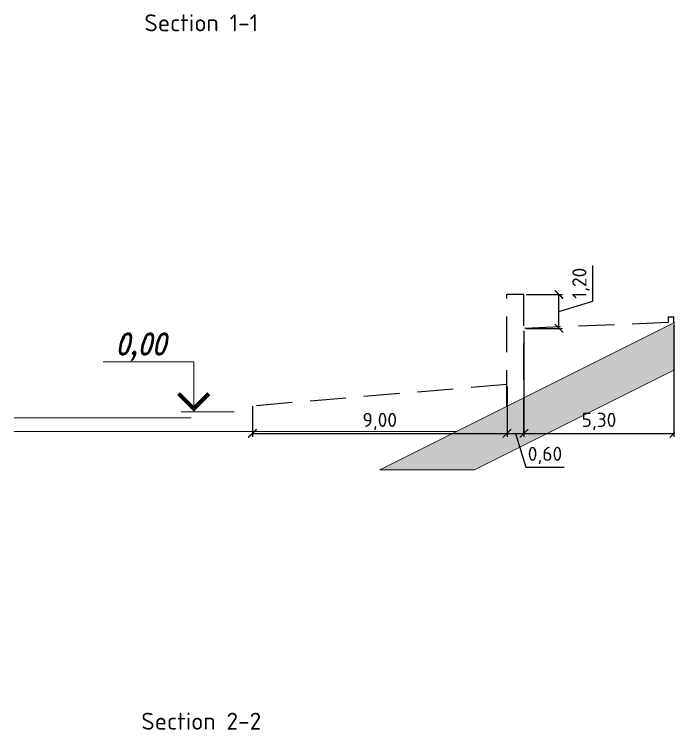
# Model space of a CAD drawing. Header units: millimetres. Extents: x 3633 to 4629, y 3430 to 3787.
# Drawn here: x 3672.2 to 3787.9, y 3641.4 to 3767.9 of the extents above; entities that cross this region are included whole.
import ezdxf

# ---------------------------------------------------------------- set-up
doc = ezdxf.new("R2010")
doc.units = ezdxf.units.MM
doc.linetypes.add('DASHED', pattern=[19.05, 12.7, -6.35])
doc.linetypes.add('HIDDEN', pattern=[9.525, 6.35, -3.175])
for name, color, linetype, lineweight in [('tx1', 179, 'Continuous', 25), ('tx2', 179, 'Continuous', 25), ('tx3', 179, 'Continuous', 9)]:
    doc.layers.add(name, color=color, linetype=linetype, lineweight=lineweight)
doc.styles.add('bold', font='romand.shx', dxfattribs={"width": 0.8, "oblique": 15})
doc.styles.add('СПДС', font='isocpeur.ttf')
doc.dimstyles.new('СПДС', dxfattribs={"dimtxt": 1.25, "dimasz": 0.75, "dimexe": 0.3, "dimexo": 0.2, "dimgap": 0.3, "dimtad": 1, "dimrnd": 0.05, "dimzin": 1, "dimtxsty": 'СПДС', "dimblk": 'ARCHTICK', "dimcen": 0.6, "dimclrd": 7, "dimclre": 7, "dimclrt": 7, "dimazin": 0, "dimtfac": 1, "dimtmove": 1, "dimatfit": 3, "dimldrblk": 'OBLIQUE', "dimfxl": 1, "dimlwd": -1, "dimlwe": -1, "dimarcsym": 0})

# ---------------------------------------------------------------- blocks, each defined once
blk = doc.blocks.new('_ArchTick')
at = {"color": 0, "linetype": 'ByBlock', "const_width": 0.15}
blk.add_lwpolyline([(-0.5, -0.5), (0.5, 0.5)], dxfattribs=at)
blk = doc.blocks.new('*D233')
at = {"color": 7, "transparency": 16777216}
for p, q in [((3759.3, 3702.02), (3759.3, 3693.18)), ((3762.3, 3696.26), (3762.3, 3693.18)), ((3759.3, 3693.78), (3762.3, 3693.78)), ((3760.8, 3693.78), (3762.6, 3687.78)), ((3762.6, 3687.78), (3769.42, 3687.78))]:
    blk.add_line(p, q, dxfattribs=at)
at = {"layer": 'Defpoints', "color": 0, "transparency": 16777216}
for p in [(3759.3, 3702.42), (3762.3, 3696.66), (3762.3, 3693.78)]:
    blk.add_point(p, dxfattribs=at)
at = {"color": 7, "transparency": 16777216, "xscale": 1.5, "yscale": 1.5, "zscale": 1.5, "rotation": 180}
blk.add_blockref('_ArchTick', (3759.3, 3693.78), dxfattribs=at)
at = {"color": 7, "transparency": 16777216, "xscale": 1.5, "yscale": 1.5, "zscale": 1.5}
blk.add_blockref('_ArchTick', (3762.3, 3693.78), dxfattribs=at)
at = {"color": 7, "transparency": 16777216, "insert": (3766.01, 3689.88), "char_height": 2.5, "attachment_point": 5, "style": 'СПДС'}
blk.add_mtext('0,60', dxfattribs=at)
blk = doc.blocks.new('_Oblique')
at = {"color": 0, "linetype": 'ByBlock', "lineweight": -2}
blk.add_line((-0.5, -0.5), (0.5, 0.5), dxfattribs=at)
blk = doc.blocks.new('*D273')
at = {"color": 7, "transparency": 16777216}
for p, q in [((3774.49, 3717.14), (3774.49, 3723.47)), ((3762.7, 3718.34), (3769.09, 3718.34)), ((3768.49, 3712.34), (3768.49, 3718.34)), ((3768.49, 3715.34), (3774.49, 3717.14)), ((3762.7, 3712.34), (3769.09, 3712.34))]:
    blk.add_line(p, q, dxfattribs=at)
at = {"layer": 'Defpoints', "color": 0, "transparency": 16777216}
for p in [(3762.3, 3718.34), (3768.49, 3718.34), (3762.3, 3712.34)]:
    blk.add_point(p, dxfattribs=at)
at = {"color": 7, "transparency": 16777216, "xscale": 1.5, "yscale": 1.5, "zscale": 1.5}
for p, rotation in [((3768.49, 3718.34), 90), ((3768.49, 3712.34), 270)]:
    blk.add_blockref('_ArchTick', p, dxfattribs=dict(at, rotation=rotation))
at = {"color": 7, "transparency": 16777216, "insert": (3772.39, 3720.31), "char_height": 2.5, "attachment_point": 5, "rotation": 90, "style": 'СПДС'}
blk.add_mtext('1,20', dxfattribs=at)
blk = doc.blocks.new('*D234')
at = {"color": 7, "transparency": 16777216}
for p, q in [((3788.8, 3713.01), (3788.8, 3693.18)), ((3762.3, 3711.94), (3762.3, 3693.18)), ((3762.3, 3693.78), (3788.8, 3693.78))]:
    blk.add_line(p, q, dxfattribs=at)
at = {"layer": 'Defpoints', "color": 0, "transparency": 16777216}
for p in [(3788.8, 3713.41), (3762.3, 3712.34), (3788.8, 3693.78)]:
    blk.add_point(p, dxfattribs=at)
at = {"color": 7, "transparency": 16777216, "xscale": 1.5, "yscale": 1.5, "zscale": 1.5, "rotation": 180}
blk.add_blockref('_ArchTick', (3762.3, 3693.78), dxfattribs=at)
at = {"color": 7, "transparency": 16777216, "xscale": 1.5, "yscale": 1.5, "zscale": 1.5}
blk.add_blockref('_ArchTick', (3788.8, 3693.78), dxfattribs=at)
at = {"color": 7, "transparency": 16777216, "insert": (3775.55, 3695.88), "char_height": 2.5, "attachment_point": 5, "style": 'СПДС'}
blk.add_mtext('5,30', dxfattribs=at)
blk = doc.blocks.new('*D235')
at = {"color": 7, "transparency": 16777216}
for p, q in [((3759.3, 3702.02), (3759.3, 3693.18)), ((3714.3, 3698.22), (3714.3, 3693.18)), ((3714.3, 3693.78), (3759.3, 3693.78))]:
    blk.add_line(p, q, dxfattribs=at)
at = {"layer": 'Defpoints', "color": 0, "transparency": 16777216}
for p in [(3759.3, 3702.42), (3714.3, 3698.62), (3759.3, 3693.78)]:
    blk.add_point(p, dxfattribs=at)
at = {"color": 7, "transparency": 16777216, "xscale": 1.5, "yscale": 1.5, "zscale": 1.5, "rotation": 180}
blk.add_blockref('_ArchTick', (3714.3, 3693.78), dxfattribs=at)
at = {"color": 7, "transparency": 16777216, "xscale": 1.5, "yscale": 1.5, "zscale": 1.5}
blk.add_blockref('_ArchTick', (3759.3, 3693.78), dxfattribs=at)
at = {"color": 7, "transparency": 16777216, "insert": (3736.8, 3695.88), "char_height": 2.5, "attachment_point": 5, "style": 'СПДС'}
blk.add_mtext('9,00', dxfattribs=at)

msp = doc.modelspace()

# ---------------------------------------------------------------- hatches: boundary and pattern name
at = {"lineweight": 15, "ltscale": 200}
h = msp.add_hatch(dxfattribs=at)
h.set_pattern_fill('GRAVEL', color=0, scale=0.367172, style=0)
h.set_pattern_definition([(228.01279, (3130.4598, 4274.7117), (-74.6094504, -83.9356317), [1.25471, -124.21623]), (184.96974, (3129.62042, 4273.7791), (111.91417555, 9.32618183), [2.15312, -213.1585]), (132.51045, (3127.4754, 4273.59256), (93.26181304, -102.58799426), [1.51819, -150.30104]), (267.27369, (3123.8382, 4271.261), (9.32618132, 186.523626), [1.96072, -194.111016]), (292.833654, (3123.74493, 4269.3025), (-46.6309065, 111.9141756), [1.92264, -190.341514]), (357.27369, (3124.491, 4267.53054), (-186.523626, 9.32618132), [1.96072, -194.111016]), (37.69424, (3126.44952, 4267.43728), (-121.24035689, -93.261813), [2.59295, -256.70173]), (72.25533, (3128.50128, 4269.02273), (65.28326912, 205.17598859), [2.44801, -242.353146]), (121.429566, (3129.24737, 4271.35428), (-74.6094504, 121.24035689), [1.96736, -194.76865]), (175.23636, (3128.2215, 4273.033), (102.5879943, -9.3261813), [2.24604, -110.05605]), (222.397438, (3125.9832, 4273.2195), (-111.91417559, -102.5879943), [2.90462, -287.557645]), (138.81407, (3133.0711, 4271.16775), (-65.2832691, 55.9570878), [0.99138, -98.147285]), (171.469234, (3132.325, 4271.8206), (121.2403569, -18.65236258), [1.8861, -186.724245]), (225, (3130.46, 4272.1004), (-1e-15, -9.32618), [1.31892, -11.87029]), (203.19859, (3129.807, 4273.2195), (46.6309065, 18.6523626), [0.71026, -70.31582]), (291.8014, (3129.1541, 4272.9397), (-9.3261813, 27.978544), [1.00446, -49.218566]), (30.96376, (3129.5272, 4272.0071), (27.978544, 18.6523626), [1.63142, -52.749095]), (161.56505, (3130.926, 4272.8465), (18.652363, -9.326181), [1.17968, -28.3123]), (16.38954, (3123.74493, 4272.93973), (93.261813, 27.9785439), [1.6526, -163.607754]), (70.346176, (3125.3304, 4273.40604), (-37.3047252, -102.5879943), [1.38644, -137.25721]), (293.19859, (3130.9261, 4274.7117), (-18.6523626, 46.6309065), [1.42052, -69.60556]), (343.61046, (3131.48566, 4273.40604), (-93.261813, 27.9785439), [1.6526, -163.607754]), (339.44395, (3123.7449, 4267.1575), (-46.6309065, 18.6523626), [1.59366, -78.08927]), (294.77514, (3125.2371, 4266.5979), (-46.63090655, 102.58799427), [1.3353, -132.19529]), (66.80141, (3131.0193, 4265.3855), (18.6523626, 46.6309065), [1.42052, -69.60556]), (17.354025, (3131.5789, 4266.6912), (-121.2403569, -37.3047252), [1.56336, -154.77193]), (69.44395, (3126.4495, 4265.3855), (-18.6523626, -46.6309065), [0.79683, -78.8861]), (101.30993, (3130.4598, 4265.3855), (-9.3261813, 37.3047252), [0.47554, -47.07884]), (165.96376, (3130.3665, 4265.8518), (27.978544, -9.3261813), [1.92264, -36.53019]), (186.009006, (3128.5013, 4266.31814), (93.261813, 9.3261813), [1.78177, -176.39468]), (303.69007, (3129.5272, 4271.1678), (-9.326181, 18.6523626), [1.34504, -32.28098]), (353.157227, (3130.27325, 4270.0486), (158.5450821, -18.65236259), [2.34828, -232.47897]), (60.9454, (3132.6048, 4269.7688), (-37.3047252, -65.2832691), [0.96019, -95.05873]), (90, (3133.071, 4270.608), (-9.32618, 9.32618), [0.55957, -8.76661]), (120.25644, (3128.31476, 4266.5979), (37.3047252, -65.2832691), [1.29563, -128.26782]), (48.01279, (3127.6619, 4267.71707), (74.6094504, 83.9356317), [2.509414, -122.96152]), (0, (3129.341, 4269.582), (9.32618, 9.32618), [2.42481, -6.90137]), (325.30485, (3131.76544, 4269.5823), (93.26181303, -65.28326905), [1.4746, -145.985274]), (254.0546, (3132.9778, 4268.743), (-9.3261813, -37.3047252), [1.35791, -66.53771]), (207.645975, (3132.6048, 4267.43728), (-177.1974447, -93.26181298), [2.21091, -218.88057]), (175.42608, (3130.6463, 4266.4114), (-121.2403569, 9.3261813), [2.339, -231.56044])])
h.paths.add_polyline_path([(3736.796, 3687.345), (3753.567, 3687.345), (3790.567, 3705.845), (3878.796, 3705.845), (3863.796, 3713.345), (3788.796, 3713.345)])

# ---------------------------------------------------------------- linework, layer by layer
at = {"color": 0, "linetype": 'DASHED', "ltscale": 0.5}
for points in [[(3762.296, 3718.345), (3759.296, 3718.345)], [(3759.296, 3698.595), (3759.296, 3718.345)], [(3762.296, 3693.777), (3762.296, 3718.345)], [(3788.796, 3713.345), (3788.796, 3714.345), (3787.796, 3714.345), (3787.796, 3713.364)], [(3787.796, 3713.364), (3762.296, 3712.345)], [(3759.296, 3702.419), (3714.296, 3698.62), (3714.296, 3694.095)]]:
    msp.add_lwpolyline(points, dxfattribs=at)
at = {"color": 0, "lineweight": 15, "ltscale": 200}
for points in [[(3736.796, 3687.345), (3753.567, 3687.345), (3790.567, 3705.845), (3878.796, 3705.845), (3863.796, 3713.345), (3788.796, 3713.345), (3736.796, 3687.345)], [(3880.296, 3705.845), (3880.296, 3705.845), (3790.567, 3705.845), (3753.567, 3687.345)]]:
    msp.add_lwpolyline(points, dxfattribs=at)
at = {"color": 0, "linetype": 'HIDDEN', "lineweight": 15, "ltscale": 200}
msp.add_lwpolyline([(3703.446, 3696.519), (3672.2, 3696.519)], dxfattribs=at)
at = {"color": 0, "linetype": 'HIDDEN', "lineweight": 15, "ltscale": 500}
msp.add_lwpolyline([(3750.297, 3694.095), (3672.198, 3694.095)], dxfattribs=at)
at = {"layer": 'tx1', "color": 0, "linetype": 'Continuous', "lineweight": 15, "ltscale": 200}
for p, q in [((3703.913, 3706.432), (3687.904, 3706.432)), ((3703.913, 3697.62), (3703.913, 3706.432)), ((3711.072, 3697.62), (3701.709, 3697.62))]:
    msp.add_line(p, q, dxfattribs=at)
at = {"layer": 'tx1', "color": 0, "linetype": 'Continuous', "lineweight": 15, "ltscale": 200, "const_width": 0.734}
msp.add_lwpolyline([(3701.235, 3700.817), (3703.913, 3698.139), (3706.59, 3700.817)], dxfattribs=at)

# ---------------------------------------------------------------- texts
at = {"layer": 'tx2', "color": 0, "lineweight": 15, "ltscale": 200, "style": 'bold', "oblique": 15, "width": 0.8}
msp.add_text('0,00', height=3.6717, dxfattribs=at).set_placement((3690.107, 3707.754))
at = {"layer": 'tx3', "char_height": 3, "width": 83.35452, "attachment_point": 5, "style": 'СПДС'}
for s, insert in [('{\\fISOCPEUR|b1|i0|c204|p34;Section 1-1}', (3705.249, 3766.371)), ('{\\fISOCPEUR|b1|i0|c204|p34;Section 2-2}', (3705.249, 3642.89))]:
    msp.add_mtext(s, dxfattribs=dict(at, insert=insert))

# ---------------------------------------------------------------- dimensions: what is measured, and where the dimension line sits
at = {"color": 0}
dim = msp.add_linear_dim(base=(3768.486, 3718.345), p1=(3762.296, 3712.345), p2=(3762.296, 3718.345), angle=90, dimstyle='СПДС', override={"dimscale": 2, "dimlfac": 0.2}, dxfattribs=at)
dim.commit()
dim.dimension.update_dxf_attribs({"geometry": '*D273', "text_midpoint": (3772.386, 3717.745)})
for base, p1, p2, picture, middle in [((3788.796, 3693.777), (3762.296, 3712.345), (3788.796, 3713.409), '*D234', (3775.546, 3695.877)), ((3759.296, 3693.777), (3714.296, 3698.62), (3759.296, 3702.419), '*D235', (3736.796, 3695.877)), ((3762.296, 3693.777), (3759.296, 3702.419), (3762.296, 3696.655), '*D233', (3763.196, 3689.877))]:
    dim = msp.add_linear_dim(base=base, p1=p1, p2=p2, dimstyle='СПДС', override={"dimscale": 2, "dimlfac": 0.2}, dxfattribs=at)
    dim.commit()
    dim.dimension.update_dxf_attribs({"geometry": picture, "text_midpoint": middle})

doc.saveas('drawing.dxf')
